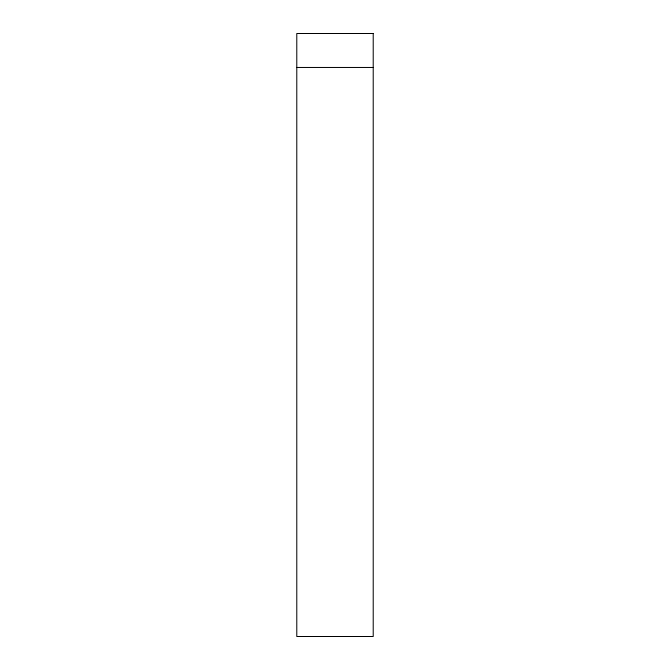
<?xml version="1.0" encoding="UTF-8"?>
<svg xmlns="http://www.w3.org/2000/svg" width="670" height="670" viewBox="0 0 670 670"><rect width="100%" height="100%" fill="white"/><g stroke="black" fill="none" stroke-linecap="round" stroke-linejoin="round"><path stroke-width="1" d="M296.785 67.469L373.215 67.469M373.215 33.5L296.785 33.5L296.785 636.5L373.215 636.5L373.215 33.5"/></g></svg>
